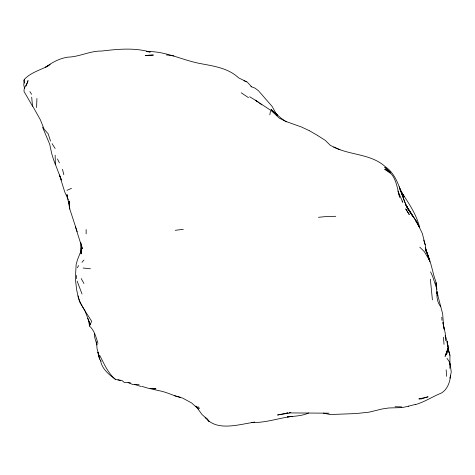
<?xml version="1.0" encoding="UTF-8"?>
<svg xmlns="http://www.w3.org/2000/svg" width="475" height="475" viewBox="0 0 475 475"><rect width="100%" height="100%" fill="white"/><g stroke="black" fill="none" stroke-linecap="round" stroke-linejoin="round"><path stroke-width="0.71" d="M440.782 306.779C433.936 298.561 438.995 287.595 434.696 278.433C432.274 270.156 430.677 261.66 427.399 253.644L425.303 247.689M447.866 347.172L447.117 341.519L445.33 336.033M447.854 348.513L447.836 351.292L446.405 354.932L446.613 353.519M447.86 347.124L447.872 345.046L447.664 346.459M445.425 340.652L445.253 333.207L443.46 325.369M36.593 107.54L36.913 98.462M449.867 368.315L449.956 355.383L448.335 349.392M76.416 278.653L76.647 275.405M50.231 64.624C41.693 69.926 31.403 71.814 24.338 79.373L23.75 85.031L24.534 88.148M269.859 114.843L270.423 111.132M26.078 86.005L28.043 80.572C27.413 84.52 23.477 87.204 23.993 91.396L32.561 106.228M97.945 343.372C96.098 337.256 94.383 330.452 89.52 326.046L91.651 321.308C86.741 313.061 80.34 305.449 78.078 295.872M24.338 79.373L23.839 80.53L24.546 83.101M77.3 267.716L78.713 265.555M81.943 262.319L83.944 260.057M48.462 65.615L45.475 67.278C52.119 62.421 59.618 58.342 67.86 57.154C79.468 56.863 90.107 50.772 101.65 51.057C117.752 49.121 134.407 47.512 150.183 52.024L146.3 51.567C164.475 50.855 180.827 59.482 198.223 63.151C212.272 65.966 227.673 67.521 238.604 77.864L247.237 82.074L251.661 86.842L255.045 88.142L258.489 90.767L272.127 106.436L276.854 114.944M308.608 412.965C302.041 416.058 294.494 416.1 287.387 416.931L291.644 416.32M66.981 190.35L71.493 188.326M415.31 404.641C424.49 402.076 432.464 396.613 441.269 393.122C447.408 389.577 450.146 381.995 450.454 375.244L450.086 378.124L451.25 371.961L450.033 363.048M408.542 406.184L415.174 404.48M252.219 422.542C237.334 424.87 215.953 431.442 205.081 417.198L206.114 418.148L202.023 414.55L195.943 406.113M285.796 413.41L287.909 412.953M408.743 406.161L402.153 407.592L388.805 407.972L382.221 408.957L369.164 412.146L356.054 413.565L329.965 414.538L323.445 413.084M284.709 413.517L277.543 415.013L290.302 412.923L329.086 413.179M292.303 416.349C278.635 418.101 265.43 422.993 251.513 422.524L254.659 422.162L252.896 422.394M285.089 413.565L287.963 413.03M289.4 412.763L290.837 412.502L289.477 412.728M285.392 413.404L287.434 413.066M175.227 230.304L183.332 229.318M318.428 217.307L327.002 216.469L335.76 216.309M139.098 384.536L132.804 384.53L128.119 382.565M395.063 406.731L401.832 406.909M130.524 382.832L124.266 382.446L121.944 380.469L115.74 379.584C109.577 375.096 103.063 369.912 100.86 362.253M83.119 268.013L90.422 268.785M166.452 54.934L173.939 55.902M157.86 390.444L150.047 388.562L155.901 388.782L149.649 388.657L142.019 386.412M158.27 390.569C166.612 391.851 173.963 396.156 182.162 397.937M174.23 395.675L180.328 397.231M134.597 384.471L141.277 386.543M117.954 379.739L120.436 380.588M243.966 80.786L246.673 81.789M339.94 149.667L333.812 147.09C350.289 155.378 370.542 153.68 384.976 166.404C399.885 176.759 400.318 196.098 408.904 210.668L405.466 204.333L415.613 220.412L419.502 227.382L415.56 220.121L416.783 222.739M309.249 130.661L301.447 126.985L286.128 121.547L279.33 118.133L271.213 110.645L255.259 100.154L258.329 102.184M334.347 147.321L330.363 145.368L325.256 140.351L317.49 135.417M250.913 86.45L251.661 86.842M182.661 398.092L191.627 402.966L198.33 408.987L195.991 406.161M309.451 130.768L317.175 135.197M249.636 96.74L257.159 101.306M241.229 92.803L248.508 97.678M390.112 173.037L384.673 169.231C396.215 173.969 396.708 187.019 399.766 197.279L397.907 191.039L402.77 202.255L402.076 201.044M259.493 103.057L261.832 104.803M286.259 121.903L281.176 118.275L271.035 109.375L277.531 115.288L276.159 113.941L276.913 115.14M115.74 379.584C107.991 373.445 104.233 363.88 99.697 355.401M419.811 247.172L424.258 251.59L428.123 257.973M197.891 406.558L199.607 408.476M207.088 418.861L209.321 421.741L207.195 418.938M409.308 211.262L412.947 216.618L406.345 205.841L417.181 222.627L422.364 233.611L425.214 244.827L425.903 249.589L429.519 260.615L427.239 254.22M447.017 358.358L449.219 361.617L450.039 364.948M29.878 91.616L31.605 94.282M52.09 143.658L55.147 148.521M400.134 189.763L404.1 196.46L400.627 190.843C408.179 202.463 416.486 214.029 419.71 227.763M400.098 189.881L403.714 197.576L399.202 186.901L405.496 203.846L408.904 210.668M81.213 278.582L83.956 283.498M87.727 318.387L90.137 324.348L84.788 310.353L79.83 302.284L78.411 298.057L76.564 289.317L75.359 278.599L76.16 264.343L77.484 259.706L80.287 252.73L81.237 247.653L81.077 253.982L81.183 245.189L81.504 253.27L80.827 242.648L82.359 248.811L75.412 226.795M57.481 158.959L59.399 162.854M430.552 271.866L432.571 276.26L436.899 289.245M68.246 199.779L64.695 191.829L59.494 175.032L61.423 180.049L53.479 159.463L51.728 153.662L49.673 144.157L42.548 127.146M425.309 248.942L427.233 253.424L428.788 259.041M82.015 294.037L77.134 281.087M50.552 141.081L48.171 133.808L44.163 129.265L40.345 119.759L32.466 105.711L31.694 97.161M77.182 231.669L69.736 208.917L66.975 194.536L67.664 196.472M425.285 249.06L426.443 252.468M99.008 355.561L97.048 348.644L96.508 341.768M100.593 360.222L101.044 361.552L99.269 358.114L97.874 352.23L98.539 354.748M425.321 248.52L427.025 253.585M423.7 240.083L425.214 244.827M425.457 248.781L426.075 250.723L425.446 248.716M445.229 335.968L445.847 337.986L445.229 335.914M437.249 293.342L442.67 313.916L443.537 325.702L442.997 322.905M427.399 253.644L429.81 261.909M98.705 355.377L98.901 356.185M437.22 293.39L437.819 295.486L437.166 291.3M98.782 355.763L99.768 359.248M448.133 348.674L449.956 355.383M62.486 169.29L63.822 174.711M443.412 325.316L444.291 329.49L442.89 322.293M447.925 348.674L448.584 352.034L448.008 348.632M69 201.091L69.736 208.917L69 201.091L69.487 203.603M88.457 319.764L89.52 326.046M436.662 287.037L436.056 282.732L436.507 288.521M96.793 343.627L96.936 344.945L94.745 337.571L94.371 333.741M430.362 279.163L432.41 299.873M446.15 369.829L446.678 376.343M443.442 337.197L444.018 344.363M436.786 292.137L436.899 293.586M447.325 344.31L447.117 341.519L448.293 347.682L447.836 351.292L447.682 349.196M441.78 317.253L442.005 320.387M55.308 163.091L55.343 164.605L55.153 155.183M86.129 229.609L86.147 233.86M448.293 347.682L445.111 356.298L448.293 347.682M427.963 396.839L421.331 398.935L418.837 398.935L427.963 396.839M153.271 55.064L145.285 55.444L153.271 55.064M385.13 167.479L384.774 167.212L390.207 172.247L385.13 167.479M406.25 209.689L405.733 208.887L409.302 214.635L406.25 209.689"/></g></svg>
